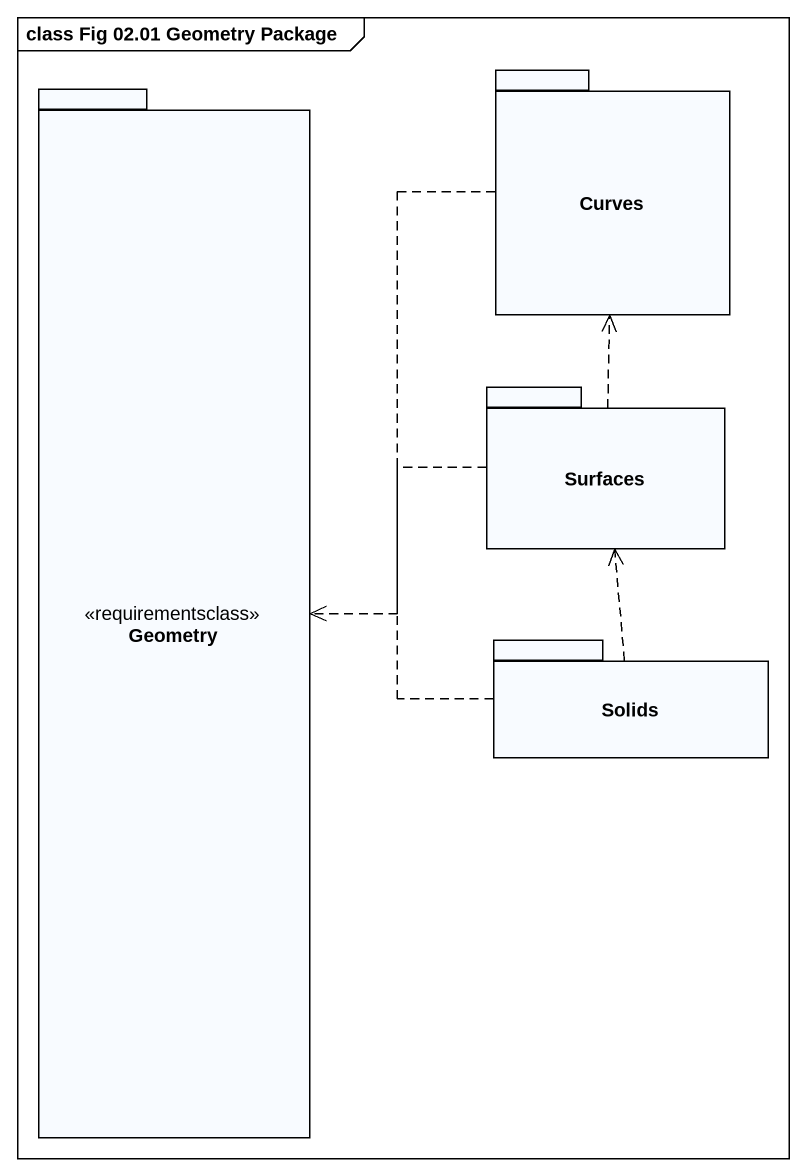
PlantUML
@startuml
mainframe class Fig 02.01 Geometry Package
package Geometry <<requirementsclass>> {
}
package Curves {
}
package Surfaces {
}
package Solids {
}
Curves ..> Geometry
Surfaces .left.> Geometry
Surfaces .up.> Curves
Solids .left.> Geometry
Solids .up.> Surfaces
@enduml
